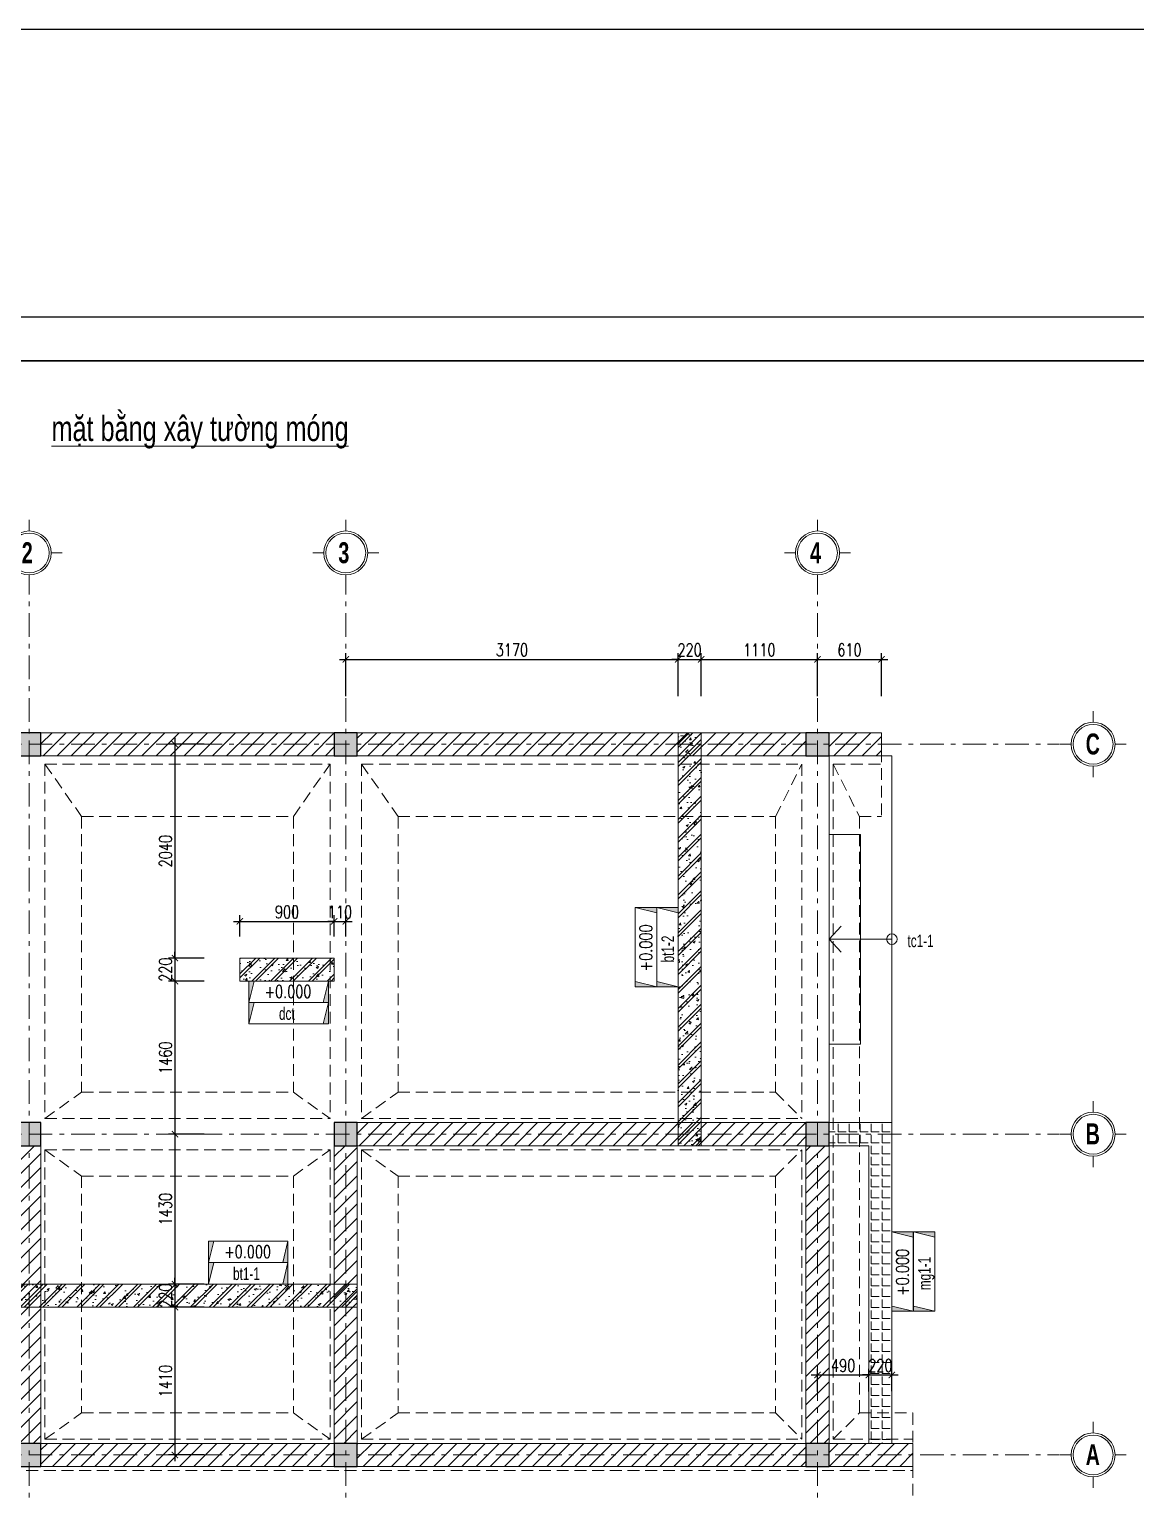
# Model space of a CAD drawing. Extents: x -1855204 to -1466800, y -1308584 to -996495.
# Drawn here: x -1777079 to -1766523, y -1065718 to -1051774 of the extents above; entities that cross this region are included whole.
import ezdxf
from ezdxf.enums import TextEntityAlignment as Align

# ---------------------------------------------------------------- set-up
doc = ezdxf.new("R2010")
doc.units = 0
doc.header["$LTSCALE"] = 150
doc.header["$PDMODE"] = 35
doc.linetypes.add('_Tim', pattern=[9, 5, -1.5, 1, -1.5])
doc.linetypes.add('HIDDEN', pattern=[0.375, 0.25, -0.125])
doc.layers.get('0').update_dxf_attribs({"lineweight": 18})
doc.layers.get('Defpoints').update_dxf_attribs({"lineweight": 18})
for name, color, linetype, lineweight in [('05.Text', 253, 'Continuous', 18), ('06.betong', 2, 'Continuous', 35), ('11.Khung bo', 32, 'Continuous', 50), ('12.Khung', 36, 'Continuous', 25), ('KCVN-THAY', 7, 'Continuous', 25), ('LS-CAT', 30, 'Continuous', 20), ('LS-DIM', 251, 'Continuous', 13), ('LS-HATCH', 147, 'Continuous', 9), ('LS-TEXT', 60, 'Continuous', 20), ('LS-THAY', 7, 'Continuous', 20), ('LS-TRUC', 108, '_Tim', 9)]:
    doc.layers.add(name, color=color, linetype=linetype, lineweight=lineweight)
doc.layers.add('DIM', color=1, linetype='Continuous')
doc.styles.add('AVANTHB', font='')
doc.styles.add('KCVN-LEADER', font='vnromadi.shx', dxfattribs={"width": 0.7, "height": 4})
doc.styles.add('vnsimpli', font='vnsimli.shx', dxfattribs={"width": 0.75})
doc.styles.get('AVANTHB').set_extended_font_data('.VnAvantH', bold=True)
doc.dimstyles.new('D100(120)', dxfattribs={"dimtxt": 120, "dimasz": 60, "dimexe": 60, "dimexo": 0, "dimgap": 30, "dimtad": 1, "dimdec": 0, "dimdsep": 46, "dimtxsty": 'vnsimpli', "dimblk": 'ARCHTICK', "dimcen": 0, "dimdle": 60, "dimclrd": 256, "dimclre": 256, "dimclrt": 60, "dimadec": 0, "dimazin": 0, "dimtfac": 1, "dimtdec": 0, "dimtix": 1, "dimtmove": 0, "dimatfit": 3, "dimfxl": 1, "dimarcsym": 0})
pattern_1 = [(50, (245148.1, -13391.84), (215.178055, -18.82564), [22.5, -247.5]), (355, (245148.1, -13391.84), (-41.6254, 225.65764), [18, -198]), (100.4514, (245166.04, -13393.41), (173.552815, 206.831863), [19.122057, -210.342634]), (46.1842, (245148.1, -13331.84), (320.172315, -49.655704), [33.75, -371.25]), (96.6356, (245174.8, -13335.98), (280.39881, 292.23536), [28.683086, -315.5139]), (351.1842, (245148.1, -13331.84), (280.398584, 292.23558), [27, -297]), (21, (245178.1, -13346.84), (179.072116, -120.785667), [22.5, -247.5]), (326, (245178.1, -13346.84), (72.9946, 217.545014), [18, -198]), (71.4514, (245193.03, -13356.9), (252.066789, 96.759149), [19.122057, -210.342634]), (37.5, (245148.105, -13391.84), (3.6479566, 99.8681561), [0, -195.6, 0, -201, 0, -198.75]), (7.5, (245148.1, -13391.84), (78.920861, 118.3235136), [0, -114.6, 0, -191.1, 0, -75.75]), (327.5, (245081.205, -13391.84), (160.1467309, -6.7664615), [0, -75, 0, -234, 0, -310.5]), (317.5, (245051.2, -13391.84), (174.955851, 30.031495), [0, -97.5, 0, -155.4, 0, -220.5]), (45, (245148.1, -13391.84), (-90.1561146, 90.1561146), []), (45, (245148.1, -13355.09), (-90.1561146, 90.1561146), [])]

# ---------------------------------------------------------------- blocks, each defined once
blk = doc.blocks.new('*U4')
at = {"layer": 'KCVN-THAY', "color": 140}
blk.add_lwpolyline([(214871.76, 86966.68), (215381.8, 86966.68), (215381.8, 86579.68), (214871.76, 86579.68)], close=True, dxfattribs=at)
blk = doc.blocks.new('100')
at = {"layer": '11.Khung bo', "const_width": 26.7}
blk.add_lwpolyline([(1860913, -945240), (1860913, -916940), (1896063, -916940), (1896063, -945240)], close=True, dxfattribs=at)
at = {"layer": '12.Khung', "color": 1}
blk.add_lwpolyline([(1901579, -945940), (1901579, -916240), (1859580, -916240), (1859580, -945940)], close=True, dxfattribs=at)
blk = doc.blocks.new('DANHTRUC')
for p, q in [((980383, -947347), (980383, -947137)), ((979963, -947767), (979753, -947767)), ((980803, -947767), (981013, -947767)), ((980383, -948187), (980383, -948397))]:
    blk.add_line(p, q)
for radius in [420, 380]:
    blk.add_circle((980383, -947767), radius)
blk = doc.blocks.new('q51251123')
at = {"layer": '06.betong'}
for points in [[(-2083542, -1045313.8), (-2083322, -1045313.8), (-2083322, -1045093.8), (-2083542, -1045093.8)], [(-2080522, -1045313.8), (-2080302, -1045313.8), (-2080302, -1045093.8), (-2080522, -1045093.8)], [(-2076022, -1045313.8), (-2075802, -1045313.8), (-2075802, -1045093.8), (-2076022, -1045093.8)], [(-2083542, -1049033.8), (-2083322, -1049033.8), (-2083322, -1048813.8), (-2083542, -1048813.8)], [(-2080522, -1049033.8), (-2080302, -1049033.8), (-2080302, -1048813.8), (-2080522, -1048813.8)], [(-2076022, -1049033.8), (-2075802, -1049033.8), (-2075802, -1048813.8), (-2076022, -1048813.8)], [(-2083542, -1052093.8), (-2083322, -1052093.8), (-2083322, -1051873.8), (-2083542, -1051873.8)], [(-2080522, -1052093.8), (-2080302, -1052093.8), (-2080302, -1051873.8), (-2080522, -1051873.8)], [(-2076022, -1052093.8), (-2075802, -1052093.8), (-2075802, -1051873.8), (-2076022, -1051873.8)]]:
    blk.add_hatch(color=251, dxfattribs=at).paths.add_polyline_path(points)
at = {"layer": 'DIM'}
for points in [[(-2083542, -1045313.8), (-2083322, -1045313.8), (-2083322, -1045093.8), (-2083542, -1045093.8)], [(-2080522, -1045313.8), (-2080302, -1045313.8), (-2080302, -1045093.8), (-2080522, -1045093.8)], [(-2076022, -1045313.8), (-2075802, -1045313.8), (-2075802, -1045093.8), (-2076022, -1045093.8)], [(-2083542, -1049033.8), (-2083322, -1049033.8), (-2083322, -1048813.8), (-2083542, -1048813.8)], [(-2080522, -1049033.8), (-2080302, -1049033.8), (-2080302, -1048813.8), (-2080522, -1048813.8)], [(-2076022, -1049033.8), (-2075802, -1049033.8), (-2075802, -1048813.8), (-2076022, -1048813.8)], [(-2083542, -1052093.8), (-2083322, -1052093.8), (-2083322, -1051873.8), (-2083542, -1051873.8)], [(-2080522, -1052093.8), (-2080302, -1052093.8), (-2080302, -1051873.8), (-2080522, -1051873.8)], [(-2076022, -1052093.8), (-2075802, -1052093.8), (-2075802, -1051873.8), (-2076022, -1051873.8)]]:
    blk.add_lwpolyline(points, close=True, dxfattribs=at)
at = {"layer": 'LS-TRUC', "ltscale": 0.3}
for p, q in [((-2083432, -1053493.8), (-2083432, -1043693.8)), ((-2080412, -1053493.8), (-2080412, -1043693.8)), ((-2075912, -1053493.8), (-2075912, -1043693.8)), ((-2088702, -1045203.8), (-2073602, -1045203.8)), ((-2088702, -1048923.8), (-2073602, -1048923.8)), ((-2088702, -1051983.8), (-2073602, -1051983.8))]:
    blk.add_line(p, q, dxfattribs=at)
at = {"layer": '05.Text', "xscale": 0.5, "yscale": 0.5, "zscale": 0.5}
for p in [(-2573623.7, -569495.6), (-2570603.7, -569495.6), (-2566103.7, -569495.6), (-2563474.3, -571320.6), (-2563474.3, -575040.6), (-2563474.3, -578100.6)]:
    blk.add_blockref('DANHTRUC', p, dxfattribs=at)
at = {"layer": '05.Text', "style": 'AVANTHB', "width": 0.7}
for s, p in [('2', (-2083502.8, -1043476.5)), ('3', (-2080482.8, -1043476.5)), ('4', (-2075982.8, -1043476.5)), ('c', (-2073353.4, -1045301.5)), ('b', (-2073353.4, -1049021.5)), ('a', (-2073353.4, -1052081.5))]:
    blk.add_text(s, height=200, dxfattribs=at).set_placement(p)
blk = doc.blocks.new('q5125xcz')
at = {"layer": 'LS-DIM', "linetype": 'HIDDEN', "ltscale": 3}
for p, q in [((-2026387, -1045094), (-2014097, -1045094)), ((-2014097, -1045094), (-2014097, -1045894)), ((-2022077, -1045394), (-2019357, -1045394)), ((-2022077, -1045394), (-2022077, -1048774)), ((-2022077, -1045394), (-2021727, -1045894)), ((-2019707, -1045894), (-2019357, -1045394)), ((-2019357, -1045394), (-2019357, -1048774)), ((-2019057, -1045394), (-2014857, -1045394)), ((-2019057, -1045394), (-2019057, -1048774)), ((-2019057, -1045394), (-2018707, -1045894)), ((-2015107, -1045894), (-2014857, -1045394)), ((-2014857, -1045394), (-2014857, -1048774)), ((-2014557, -1045394), (-2014557, -1051834)), ((-2014557, -1045394), (-2014097, -1045394)), ((-2014557, -1045394), (-2014307, -1045894)), ((-2021727, -1045894), (-2019707, -1045894)), ((-2021727, -1045894), (-2021727, -1048524)), ((-2019707, -1045894), (-2019707, -1048524)), ((-2018707, -1045894), (-2015107, -1045894)), ((-2018707, -1045894), (-2018707, -1048524)), ((-2015107, -1045894), (-2015107, -1048524)), ((-2014307, -1045894), (-2014307, -1051584)), ((-2014307, -1045894), (-2014097, -1045894)), ((-2022077, -1048774), (-2021727, -1048524)), ((-2021727, -1048524), (-2019707, -1048524)), ((-2019707, -1048524), (-2019357, -1048774)), ((-2019057, -1048774), (-2018707, -1048524)), ((-2018707, -1048524), (-2015107, -1048524)), ((-2015107, -1048524), (-2014857, -1048774)), ((-2022077, -1048774), (-2019357, -1048774)), ((-2019057, -1048774), (-2014857, -1048774)), ((-2022077, -1049074), (-2022077, -1051834)), ((-2022077, -1049074), (-2019357, -1049074)), ((-2022077, -1049074), (-2021727, -1049324)), ((-2019707, -1049324), (-2019357, -1049074)), ((-2019357, -1049074), (-2019357, -1051834)), ((-2019057, -1049074), (-2019057, -1051834)), ((-2019057, -1049074), (-2014857, -1049074)), ((-2019057, -1049074), (-2018707, -1049324)), ((-2015107, -1049324), (-2014857, -1049074)), ((-2014857, -1049074), (-2014857, -1051834)), ((-2021727, -1049324), (-2021727, -1051584)), ((-2021727, -1049324), (-2019707, -1049324)), ((-2019707, -1049324), (-2019707, -1051584)), ((-2018707, -1049324), (-2018707, -1051584)), ((-2018707, -1049324), (-2015107, -1049324)), ((-2015107, -1049324), (-2015107, -1051584)), ((-2022077, -1051834), (-2021727, -1051584)), ((-2021727, -1051584), (-2019707, -1051584)), ((-2019707, -1051584), (-2019357, -1051834)), ((-2019057, -1051834), (-2018707, -1051584)), ((-2018707, -1051584), (-2015107, -1051584)), ((-2015107, -1051584), (-2014857, -1051834)), ((-2014557, -1051834), (-2014307, -1051584)), ((-2014307, -1051584), (-2013797, -1051584)), ((-2013797, -1051584), (-2013797, -1052384)), ((-2022077, -1051834), (-2019357, -1051834)), ((-2019057, -1051834), (-2014857, -1051834)), ((-2014557, -1051834), (-2013797, -1051834)), ((-2026137, -1052134), (-2013797, -1052134))]:
    blk.add_line(p, q, dxfattribs=at)
at = {"layer": 'LS-DIM'}
blk.add_blockref('q51251123', (61205, 0), dxfattribs=at)
blk = doc.blocks.new('_ArchTick')
at = {"layer": 'DIM', "color": 0, "const_width": 0.15}
blk.add_lwpolyline([(-0.5, -0.5), (0.5, 0.5)], dxfattribs=at)
blk = doc.blocks.new('*D1526')
at = {"layer": 'Defpoints', "color": 0, "transparency": 16777216}
for p in [(-1768949, -1057786), (-1769559, -1058136), (-1768949, -1058136)]:
    blk.add_point(p, dxfattribs=at)
at = {"layer": 'LS-DIM', "lineweight": -2, "transparency": 16777216}
for p, q in [((-1769559, -1058136), (-1769559, -1057726)), ((-1768949, -1058136), (-1768949, -1057726)), ((-1769619, -1057786), (-1768889, -1057786))]:
    blk.add_line(p, q, dxfattribs=at)
at = {"layer": 'LS-DIM', "lineweight": -2, "transparency": 16777216, "xscale": 60, "yscale": 60, "zscale": 60, "rotation": 180}
blk.add_blockref('_ArchTick', (-1769559, -1057786), dxfattribs=at)
at = {"layer": 'LS-DIM', "lineweight": -2, "transparency": 16777216, "xscale": 60, "yscale": 60, "zscale": 60}
blk.add_blockref('_ArchTick', (-1768949, -1057786), dxfattribs=at)
at = {"layer": 'LS-DIM', "color": 60, "transparency": 16777216, "insert": (-1769254, -1057696), "char_height": 120, "attachment_point": 5, "style": 'vnsimpli'}
blk.add_mtext('610', dxfattribs=at)
blk = doc.blocks.new('*D1527')
at = {"layer": 'Defpoints', "color": 0, "transparency": 16777216}
for p in [(-1770889, -1057786), (-1774059, -1058136), (-1770889, -1058136)]:
    blk.add_point(p, dxfattribs=at)
at = {"layer": 'LS-DIM', "lineweight": -2, "transparency": 16777216}
for p, q in [((-1774059, -1058136), (-1774059, -1057726)), ((-1770889, -1058136), (-1770889, -1057726)), ((-1774119, -1057786), (-1770829, -1057786))]:
    blk.add_line(p, q, dxfattribs=at)
at = {"layer": 'LS-DIM', "lineweight": -2, "transparency": 16777216, "xscale": 60, "yscale": 60, "zscale": 60, "rotation": 180}
blk.add_blockref('_ArchTick', (-1774059, -1057786), dxfattribs=at)
at = {"layer": 'LS-DIM', "lineweight": -2, "transparency": 16777216, "xscale": 60, "yscale": 60, "zscale": 60}
blk.add_blockref('_ArchTick', (-1770889, -1057786), dxfattribs=at)
at = {"layer": 'LS-DIM', "color": 60, "transparency": 16777216, "insert": (-1772474, -1057696), "char_height": 120, "attachment_point": 5, "style": 'vnsimpli'}
blk.add_mtext('3170', dxfattribs=at)
blk = doc.blocks.new('*D1528')
at = {"layer": 'Defpoints', "color": 0, "transparency": 16777216}
for p in [(-1770669, -1057786), (-1770889, -1058136), (-1770669, -1058136)]:
    blk.add_point(p, dxfattribs=at)
at = {"layer": 'LS-DIM', "lineweight": -2, "transparency": 16777216}
for p, q in [((-1770889, -1058136), (-1770889, -1057726)), ((-1770669, -1058136), (-1770669, -1057726)), ((-1770889, -1057786), (-1770949, -1057786)), ((-1770889, -1057786), (-1770669, -1057786)), ((-1770669, -1057786), (-1770609, -1057786))]:
    blk.add_line(p, q, dxfattribs=at)
at = {"layer": 'LS-DIM', "lineweight": -2, "transparency": 16777216, "xscale": 60, "yscale": 60, "zscale": 60}
blk.add_blockref('_ArchTick', (-1770889, -1057786), dxfattribs=at)
at = {"layer": 'LS-DIM', "lineweight": -2, "transparency": 16777216, "xscale": 60, "yscale": 60, "zscale": 60, "rotation": 180}
blk.add_blockref('_ArchTick', (-1770669, -1057786), dxfattribs=at)
at = {"layer": 'LS-DIM', "color": 60, "transparency": 16777216, "insert": (-1770779, -1057696), "char_height": 120, "attachment_point": 5, "style": 'vnsimpli'}
blk.add_mtext('220', dxfattribs=at)
blk = doc.blocks.new('*D1529')
at = {"layer": 'Defpoints', "color": 0, "transparency": 16777216}
for p in [(-1769559, -1057786), (-1770669, -1058136), (-1769559, -1058136)]:
    blk.add_point(p, dxfattribs=at)
at = {"layer": 'LS-DIM', "lineweight": -2, "transparency": 16777216}
for p, q in [((-1770669, -1058136), (-1770669, -1057726)), ((-1769559, -1058136), (-1769559, -1057726)), ((-1770729, -1057786), (-1769499, -1057786))]:
    blk.add_line(p, q, dxfattribs=at)
at = {"layer": 'LS-DIM', "lineweight": -2, "transparency": 16777216, "xscale": 60, "yscale": 60, "zscale": 60, "rotation": 180}
blk.add_blockref('_ArchTick', (-1770669, -1057786), dxfattribs=at)
at = {"layer": 'LS-DIM', "lineweight": -2, "transparency": 16777216, "xscale": 60, "yscale": 60, "zscale": 60}
blk.add_blockref('_ArchTick', (-1769559, -1057786), dxfattribs=at)
at = {"layer": 'LS-DIM', "color": 60, "transparency": 16777216, "insert": (-1770114, -1057696), "char_height": 120, "attachment_point": 5, "style": 'vnsimpli'}
blk.add_mtext('1110', dxfattribs=at)
blk = doc.blocks.new('*D1530')
at = {"layer": 'Defpoints', "color": 0, "transparency": 16777216}
for p in [(-1775409, -1058596), (-1775689, -1060636), (-1775409, -1060636)]:
    blk.add_point(p, dxfattribs=at)
at = {"layer": 'LS-DIM', "lineweight": -2, "transparency": 16777216}
for p, q in [((-1775409, -1058596), (-1775749, -1058596)), ((-1775689, -1058536), (-1775689, -1060696)), ((-1775409, -1060636), (-1775749, -1060636))]:
    blk.add_line(p, q, dxfattribs=at)
at = {"layer": 'LS-DIM', "lineweight": -2, "transparency": 16777216, "xscale": 60, "yscale": 60, "zscale": 60}
for p, rotation in [((-1775689, -1058596), 90), ((-1775689, -1060636), 270)]:
    blk.add_blockref('_ArchTick', p, dxfattribs=dict(at, rotation=rotation))
at = {"layer": 'LS-DIM', "color": 60, "transparency": 16777216, "insert": (-1775779, -1059616), "char_height": 120, "attachment_point": 5, "rotation": 90, "style": 'vnsimpli'}
blk.add_mtext('2040', dxfattribs=at)
blk = doc.blocks.new('*D1531')
at = {"layer": 'Defpoints', "color": 0, "transparency": 16777216}
for p in [(-1775409, -1060636), (-1775689, -1060856), (-1775409, -1060856)]:
    blk.add_point(p, dxfattribs=at)
at = {"layer": 'LS-DIM', "lineweight": -2, "transparency": 16777216}
for p, q in [((-1775409, -1060636), (-1775749, -1060636)), ((-1775689, -1060636), (-1775689, -1060576)), ((-1775689, -1060636), (-1775689, -1060856)), ((-1775409, -1060856), (-1775749, -1060856)), ((-1775689, -1060856), (-1775689, -1060916))]:
    blk.add_line(p, q, dxfattribs=at)
at = {"layer": 'LS-DIM', "lineweight": -2, "transparency": 16777216, "xscale": 60, "yscale": 60, "zscale": 60}
for p, rotation in [((-1775689, -1060636), 270), ((-1775689, -1060856), 90)]:
    blk.add_blockref('_ArchTick', p, dxfattribs=dict(at, rotation=rotation))
at = {"layer": 'LS-DIM', "color": 60, "transparency": 16777216, "insert": (-1775779, -1060746), "char_height": 120, "attachment_point": 5, "rotation": 90, "style": 'vnsimpli'}
blk.add_mtext('220', dxfattribs=at)
blk = doc.blocks.new('*D1532')
at = {"layer": 'Defpoints', "color": 0, "transparency": 16777216}
for p in [(-1775409, -1060856), (-1775689, -1062316), (-1775409, -1062316)]:
    blk.add_point(p, dxfattribs=at)
at = {"layer": 'LS-DIM', "lineweight": -2, "transparency": 16777216}
for p, q in [((-1775689, -1060796), (-1775689, -1062376)), ((-1775409, -1060856), (-1775749, -1060856)), ((-1775409, -1062316), (-1775749, -1062316))]:
    blk.add_line(p, q, dxfattribs=at)
at = {"layer": 'LS-DIM', "lineweight": -2, "transparency": 16777216, "xscale": 60, "yscale": 60, "zscale": 60}
for p, rotation in [((-1775689, -1060856), 90), ((-1775689, -1062316), 270)]:
    blk.add_blockref('_ArchTick', p, dxfattribs=dict(at, rotation=rotation))
at = {"layer": 'LS-DIM', "color": 60, "transparency": 16777216, "insert": (-1775779, -1061586), "char_height": 120, "attachment_point": 5, "rotation": 90, "style": 'vnsimpli'}
blk.add_mtext('1460', dxfattribs=at)
blk = doc.blocks.new('*D1533')
at = {"layer": 'Defpoints', "color": 0, "transparency": 16777216}
for p in [(-1774169, -1060286), (-1775069, -1060431), (-1774169, -1060431)]:
    blk.add_point(p, dxfattribs=at)
at = {"layer": 'LS-DIM', "lineweight": -2, "transparency": 16777216}
for p, q in [((-1775069, -1060431), (-1775069, -1060226)), ((-1774169, -1060431), (-1774169, -1060226)), ((-1775129, -1060286), (-1774109, -1060286))]:
    blk.add_line(p, q, dxfattribs=at)
at = {"layer": 'LS-DIM', "lineweight": -2, "transparency": 16777216, "xscale": 60, "yscale": 60, "zscale": 60, "rotation": 180}
blk.add_blockref('_ArchTick', (-1775069, -1060286), dxfattribs=at)
at = {"layer": 'LS-DIM', "lineweight": -2, "transparency": 16777216, "xscale": 60, "yscale": 60, "zscale": 60}
blk.add_blockref('_ArchTick', (-1774169, -1060286), dxfattribs=at)
at = {"layer": 'LS-DIM', "color": 60, "transparency": 16777216, "insert": (-1774619, -1060196), "char_height": 120, "attachment_point": 5, "style": 'vnsimpli'}
blk.add_mtext('900', dxfattribs=at)
blk = doc.blocks.new('*D1534')
at = {"layer": 'Defpoints', "color": 0, "transparency": 16777216}
for p in [(-1774059, -1060286), (-1774169, -1060431), (-1774059, -1060431)]:
    blk.add_point(p, dxfattribs=at)
at = {"layer": 'LS-DIM', "lineweight": -2, "transparency": 16777216}
for p, q in [((-1774169, -1060431), (-1774169, -1060226)), ((-1774059, -1060431), (-1774059, -1060226)), ((-1774169, -1060286), (-1774229, -1060286)), ((-1774169, -1060286), (-1774059, -1060286)), ((-1774059, -1060286), (-1773999, -1060286))]:
    blk.add_line(p, q, dxfattribs=at)
at = {"layer": 'LS-DIM', "lineweight": -2, "transparency": 16777216, "xscale": 60, "yscale": 60, "zscale": 60}
blk.add_blockref('_ArchTick', (-1774169, -1060286), dxfattribs=at)
at = {"layer": 'LS-DIM', "lineweight": -2, "transparency": 16777216, "xscale": 60, "yscale": 60, "zscale": 60, "rotation": 180}
blk.add_blockref('_ArchTick', (-1774059, -1060286), dxfattribs=at)
at = {"layer": 'LS-DIM', "color": 60, "transparency": 16777216, "insert": (-1774114, -1060196), "char_height": 120, "attachment_point": 5, "style": 'vnsimpli'}
blk.add_mtext('110', dxfattribs=at)
blk = doc.blocks.new('*D1535')
at = {"layer": 'Defpoints', "color": 0, "transparency": 16777216}
for p in [(-1775409, -1062316), (-1775689, -1063746), (-1775409, -1063746)]:
    blk.add_point(p, dxfattribs=at)
at = {"layer": 'LS-DIM', "lineweight": -2, "transparency": 16777216}
for p, q in [((-1775409, -1062316), (-1775749, -1062316)), ((-1775689, -1062256), (-1775689, -1063806)), ((-1775409, -1063746), (-1775749, -1063746))]:
    blk.add_line(p, q, dxfattribs=at)
at = {"layer": 'LS-DIM', "lineweight": -2, "transparency": 16777216, "xscale": 60, "yscale": 60, "zscale": 60}
for p, rotation in [((-1775689, -1062316), 90), ((-1775689, -1063746), 270)]:
    blk.add_blockref('_ArchTick', p, dxfattribs=dict(at, rotation=rotation))
at = {"layer": 'LS-DIM', "color": 60, "transparency": 16777216, "insert": (-1775779, -1063031), "char_height": 120, "attachment_point": 5, "rotation": 90, "style": 'vnsimpli'}
blk.add_mtext('1430', dxfattribs=at)
blk = doc.blocks.new('*D1536')
at = {"layer": 'Defpoints', "color": 0, "transparency": 16777216}
for p in [(-1775409, -1063746), (-1775689, -1063966), (-1775409, -1063966)]:
    blk.add_point(p, dxfattribs=at)
at = {"layer": 'LS-DIM', "lineweight": -2, "transparency": 16777216}
for p, q in [((-1775409, -1063746), (-1775749, -1063746)), ((-1775689, -1063746), (-1775689, -1063686)), ((-1775689, -1063746), (-1775689, -1063966)), ((-1775409, -1063966), (-1775749, -1063966)), ((-1775689, -1063966), (-1775689, -1064026))]:
    blk.add_line(p, q, dxfattribs=at)
at = {"layer": 'LS-DIM', "lineweight": -2, "transparency": 16777216, "xscale": 60, "yscale": 60, "zscale": 60}
for p, rotation in [((-1775689, -1063746), 270), ((-1775689, -1063966), 90)]:
    blk.add_blockref('_ArchTick', p, dxfattribs=dict(at, rotation=rotation))
at = {"layer": 'LS-DIM', "color": 60, "transparency": 16777216, "insert": (-1775779, -1063856), "char_height": 120, "attachment_point": 5, "rotation": 90, "style": 'vnsimpli'}
blk.add_mtext('220', dxfattribs=at)
blk = doc.blocks.new('*D1537')
at = {"layer": 'Defpoints', "color": 0, "transparency": 16777216}
for p in [(-1775409, -1063966), (-1775689, -1065376), (-1775409, -1065376)]:
    blk.add_point(p, dxfattribs=at)
at = {"layer": 'LS-DIM', "lineweight": -2, "transparency": 16777216}
for p, q in [((-1775409, -1063966), (-1775749, -1063966)), ((-1775689, -1063906), (-1775689, -1065436)), ((-1775409, -1065376), (-1775749, -1065376))]:
    blk.add_line(p, q, dxfattribs=at)
at = {"layer": 'LS-DIM', "lineweight": -2, "transparency": 16777216, "xscale": 60, "yscale": 60, "zscale": 60}
for p, rotation in [((-1775689, -1063966), 90), ((-1775689, -1065376), 270)]:
    blk.add_blockref('_ArchTick', p, dxfattribs=dict(at, rotation=rotation))
at = {"layer": 'LS-DIM', "color": 60, "transparency": 16777216, "insert": (-1775779, -1064671), "char_height": 120, "attachment_point": 5, "rotation": 90, "style": 'vnsimpli'}
blk.add_mtext('1410', dxfattribs=at)
blk = doc.blocks.new('cot MB')
at = {"layer": 'LS-DIM'}
for points in [[(122684, -484996), (122601, -484996), (122601, -485336)], [(123863, -484996), (123780, -485336), (123863, -485336)]]:
    blk.add_hatch(color=256, dxfattribs=at).paths.add_polyline_path(points)
for p, q in [((122601, -485336), (122684, -484996)), ((123863, -484996), (123780, -485336))]:
    blk.add_line(p, q, dxfattribs=at)
blk.add_lwpolyline([(122601, -484996), (123863, -484996), (123863, -485336), (122601, -485336)], close=True, dxfattribs=at)
blk = doc.blocks.new('*D1544')
at = {"layer": 'Defpoints', "color": 0, "transparency": 16777216}
for p in [(-1769069, -1064613), (-1769559, -1064770), (-1769069, -1064770)]:
    blk.add_point(p, dxfattribs=at)
at = {"layer": 'LS-DIM', "lineweight": -2, "transparency": 16777216}
for p, q in [((-1769559, -1064770), (-1769559, -1064553)), ((-1769069, -1064770), (-1769069, -1064553)), ((-1769619, -1064613), (-1769009, -1064613))]:
    blk.add_line(p, q, dxfattribs=at)
at = {"layer": 'LS-DIM', "lineweight": -2, "transparency": 16777216, "xscale": 60, "yscale": 60, "zscale": 60, "rotation": 180}
blk.add_blockref('_ArchTick', (-1769559, -1064613), dxfattribs=at)
at = {"layer": 'LS-DIM', "lineweight": -2, "transparency": 16777216, "xscale": 60, "yscale": 60, "zscale": 60}
blk.add_blockref('_ArchTick', (-1769069, -1064613), dxfattribs=at)
at = {"layer": 'LS-DIM', "color": 60, "transparency": 16777216, "insert": (-1769314, -1064523), "char_height": 120, "attachment_point": 5, "style": 'vnsimpli'}
blk.add_mtext('490', dxfattribs=at)
blk = doc.blocks.new('*D1545')
at = {"layer": 'Defpoints', "color": 0, "transparency": 16777216}
for p in [(-1768849, -1064613), (-1769069, -1064770), (-1768849, -1064769)]:
    blk.add_point(p, dxfattribs=at)
at = {"layer": 'LS-DIM', "lineweight": -2, "transparency": 16777216}
for p, q in [((-1769069, -1064770), (-1769069, -1064553)), ((-1768849, -1064769), (-1768849, -1064553)), ((-1769069, -1064613), (-1769129, -1064613)), ((-1769069, -1064613), (-1768849, -1064613)), ((-1768849, -1064613), (-1768789, -1064613))]:
    blk.add_line(p, q, dxfattribs=at)
at = {"layer": 'LS-DIM', "lineweight": -2, "transparency": 16777216, "xscale": 60, "yscale": 60, "zscale": 60}
blk.add_blockref('_ArchTick', (-1769069, -1064613), dxfattribs=at)
at = {"layer": 'LS-DIM', "lineweight": -2, "transparency": 16777216, "xscale": 60, "yscale": 60, "zscale": 60, "rotation": 180}
blk.add_blockref('_ArchTick', (-1768849, -1064613), dxfattribs=at)
at = {"layer": 'LS-DIM', "color": 60, "transparency": 16777216, "insert": (-1768959, -1064523), "char_height": 120, "attachment_point": 5, "style": 'vnsimpli'}
blk.add_mtext('220', dxfattribs=at)

msp = doc.modelspace()

# ---------------------------------------------------------------- hatches: boundary and pattern name
at = {"layer": 'LS-DIM'}
h = msp.add_hatch(dxfattribs=at)
h.set_pattern_fill('BT-01', color=256, scale=30, style=0, pattern_type=2)
h.set_pattern_definition(pattern_1)
h.paths.add_polyline_path([(-1770888.8, -1058485.7), (-1770888.8, -1062425.7), (-1770668.8, -1062425.7), (-1770668.8, -1058485.7)])
h = msp.add_hatch(dxfattribs=at)
h.set_pattern_fill('BT-01', color=256, scale=30, style=0, pattern_type=2)
h.set_pattern_definition(pattern_1)
h.paths.add_polyline_path([(-1775068.8, -1060635.7), (-1775068.8, -1060855.7), (-1774168.8, -1060855.7), (-1774168.8, -1060635.7)])
h = msp.add_hatch(dxfattribs=at)
h.set_pattern_fill('BT-01', color=256, scale=30, style=0, pattern_type=2)
h.set_pattern_definition(pattern_1)
h.paths.add_polyline_path([(-1773948.8, -1063745.7), (-1777188.8, -1063745.7), (-1777188.8, -1063965.7), (-1773948.8, -1063965.7)])
at = {"layer": 'LS-HATCH'}
h = msp.add_hatch(dxfattribs=at)
h.set_pattern_fill('ANSI31', color=256, scale=30, style=0)
h.paths.add_polyline_path([(-1780728.8, -1058485.7), (-1777188.8, -1058485.7), (-1777188.8, -1058705.7), (-1780728.8, -1058705.7)])
h.paths.add_polyline_path([(-1776968.8, -1058485.7), (-1774168.8, -1058485.7), (-1774168.8, -1058705.7), (-1776968.8, -1058705.7)])
h.paths.add_polyline_path([(-1773948.8, -1058485.7), (-1769668.8, -1058485.7), (-1769668.8, -1058705.7), (-1773948.8, -1058705.7)])
h.paths.add_polyline_path([(-1769448.8, -1058705.7), (-1768948.8, -1058705.7), (-1768948.8, -1058485.7), (-1769448.8, -1058485.7)])
h.paths.add_polyline_path([(-1773948.8, -1062205.7), (-1769668.8, -1062205.7), (-1769668.8, -1062425.7), (-1773948.8, -1062425.7)])
h.paths.add_polyline_path([(-1774168.8, -1062425.7), (-1773948.8, -1062425.7), (-1773948.8, -1065265.7), (-1774168.8, -1065265.7)])
h.paths.add_polyline_path([(-1769668.8, -1062425.7), (-1769448.8, -1062425.7), (-1769448.8, -1065265.7), (-1769668.8, -1065265.7)])
h.paths.add_polyline_path([(-1769448.8, -1065265.7), (-1768648.8, -1065265.7), (-1768648.8, -1065485.7), (-1769448.8, -1065485.7)])
h.paths.add_polyline_path([(-1773948.8, -1065265.7), (-1769668.8, -1065265.7), (-1769668.8, -1065485.7), (-1773948.8, -1065485.7)])
h.paths.add_polyline_path([(-1776968.8, -1065265.7), (-1774168.8, -1065265.7), (-1774168.8, -1065485.7), (-1776968.8, -1065485.7)])
h.paths.add_polyline_path([(-1777188.8, -1062425.7), (-1776968.8, -1062425.7), (-1776968.8, -1065265.7), (-1777188.8, -1065265.7)])
h.paths.add_polyline_path([(-1780728.8, -1062205.7), (-1777188.8, -1062205.7), (-1777188.8, -1062425.7), (-1780728.8, -1062425.7)])
h.paths.add_polyline_path([(-1780948.8, -1058705.7), (-1780728.8, -1058705.7), (-1780728.8, -1062205.7), (-1780948.8, -1062205.7)])
h.paths.add_polyline_path([(-1780948.8, -1062408), (-1780728.8, -1062408), (-1780728.8, -1065248), (-1780948.8, -1065248)])
h.paths.add_polyline_path([(-1780728.8, -1065265.7), (-1777188.8, -1065265.7), (-1777188.8, -1065485.7), (-1780728.8, -1065485.7)])
h = msp.add_hatch(dxfattribs=at)
h.set_pattern_fill('ANGLE', color=256, scale=15, style=0)
h.set_pattern_definition([(0, (245148.1, -13391.84), (0, 104.775), [76.2, -28.575]), (90, (245148.1, -13391.84), (-104.775, 6e-15), [76.2, -28.575])])
h.paths.add_polyline_path([(-1769448.8, -1062425.7), (-1769068.8, -1062425.7), (-1769068.8, -1065265.7), (-1768848.8, -1065265.7), (-1768848.8, -1062205.7), (-1769448.8, -1062205.7)])

# ---------------------------------------------------------------- linework, layer by layer
at = {"layer": 'LS-CAT'}
for p, q in [((-1769448.8, -1060455.7), (-1769331.9, -1060330.8)), ((-1768848.8, -1060455.7), (-1769448.8, -1060455.7)), ((-1769448.8, -1060455.7), (-1769331.9, -1060580.5))]:
    msp.add_line(p, q, dxfattribs=at)
for points in [[(-1770888.8, -1058485.7), (-1770888.8, -1062425.7), (-1770668.8, -1062425.7), (-1770668.8, -1058485.7)], [(-1775068.8, -1060635.7), (-1775068.8, -1060855.7), (-1774168.8, -1060855.7), (-1774168.8, -1060635.7)], [(-1773948.8, -1063745.7), (-1777188.8, -1063745.7), (-1777188.8, -1063965.7), (-1773948.8, -1063965.7)]]:
    msp.add_lwpolyline(points, close=True, dxfattribs=at)
msp.add_circle((-1768848.8, -1060455.7), 50.4, dxfattribs=at)
at = {"layer": 'LS-HATCH'}
for points in [[(-1769448.8, -1062205.7), (-1768848.8, -1062205.7), (-1768848.8, -1058705.7), (-1769448.8, -1058705.7), (-1769448.8, -1062205.7)], [(-1769448.8, -1061455.7), (-1769148.8, -1061455.7), (-1769148.8, -1059455.7), (-1769448.8, -1059455.7)]]:
    msp.add_lwpolyline(points, dxfattribs=at)
at = {"layer": 'LS-THAY'}
for points in [[(-1776968.8, -1058485.7), (-1774168.8, -1058485.7), (-1774168.8, -1058705.7), (-1776968.8, -1058705.7)], [(-1773948.8, -1058485.7), (-1769668.8, -1058485.7), (-1769668.8, -1058705.7), (-1773948.8, -1058705.7)], [(-1769448.8, -1058705.7), (-1768948.8, -1058705.7), (-1768948.8, -1058485.7), (-1769448.8, -1058485.7)], [(-1773948.8, -1062205.7), (-1769668.8, -1062205.7), (-1769668.8, -1062425.7), (-1773948.8, -1062425.7)], [(-1769448.8, -1062425.7), (-1769068.8, -1062425.7), (-1769068.8, -1065265.7), (-1768848.8, -1065265.7), (-1768848.8, -1062205.7), (-1769448.8, -1062205.7)], [(-1777188.8, -1062425.7), (-1776968.8, -1062425.7), (-1776968.8, -1065265.7), (-1777188.8, -1065265.7)], [(-1774168.8, -1062425.7), (-1773948.8, -1062425.7), (-1773948.8, -1065265.7), (-1774168.8, -1065265.7)], [(-1769668.8, -1062425.7), (-1769448.8, -1062425.7), (-1769448.8, -1065265.7), (-1769668.8, -1065265.7)], [(-1776968.8, -1065265.7), (-1774168.8, -1065265.7), (-1774168.8, -1065485.7), (-1776968.8, -1065485.7)], [(-1773948.8, -1065265.7), (-1769668.8, -1065265.7), (-1769668.8, -1065485.7), (-1773948.8, -1065485.7)], [(-1769448.8, -1065265.7), (-1768648.8, -1065265.7), (-1768648.8, -1065485.7), (-1769448.8, -1065485.7)]]:
    msp.add_lwpolyline(points, close=True, dxfattribs=at)

# ---------------------------------------------------------------- block references
at = {"layer": '05.Text', "xscale": 0.5948727274080738, "yscale": 0.5948727274080738, "zscale": 0.5948727274080738}
msp.add_blockref('100', (-2892012.5, -509476.3), dxfattribs=at)
at = {"layer": 'Defpoints', "xscale": 60, "yscale": 60, "zscale": 60}
msp.add_blockref('*U4', (-14680679.8, -6269774.9), dxfattribs=at)
at = {"layer": 'LS-DIM', "xscale": 0.5999999998603016, "yscale": 0.599999999627471, "zscale": 0.5999999998603016, "rotation": 90}
for p in [(-2062294.7, -1134471), (-2062090.5, -1134471), (-2059846.2, -1137566.6), (-2059642, -1137566.6)]:
    msp.add_blockref('cot MB', p, dxfattribs=at)
at = {"layer": 'LS-DIM', "xscale": 0.5999999998603016, "yscale": 0.5999999998603016, "zscale": 0.5999999998603016}
for p in [(-1848542.9, -769858.3), (-1848542.9, -770062.5), (-1848928, -772339.8), (-1848928, -772544)]:
    msp.add_blockref('cot MB', p, dxfattribs=at)
at = {"layer": 'LS-THAY'}
msp.add_blockref('q5125xcz', (245148.1, -13391.8), dxfattribs=at)

# ---------------------------------------------------------------- texts
at = {"layer": 'LS-TEXT', "style": 'KCVN-LEADER', "width": 0.75}
msp.add_text('%%UmÆt b»ng x©y t\xadêng mãng', height=240, dxfattribs=at).set_placement((-1775449.3, -1055702.9), align=Align.CENTER)
at = {"layer": 'LS-TEXT', "color": 60, "style": 'vnsimpli', "width": 0.75}
for p in [(-1771137.4, -1060762.3), (-1768689, -1063857.9)]:
    msp.add_text('+0.000', height=120, rotation=90, dxfattribs=at).set_placement(p)
at = {"layer": 'LS-TEXT', "color": 60, "style": 'KCVN-LEADER', "width": 0.7}
for s, p in [('bt1-2', (-1770927.2, -1060549.4)), ('mg1-1', (-1768478.8, -1063645))]:
    msp.add_text(s, height=120, rotation=90, dxfattribs=at).set_placement(p, align=Align.CENTER)
for s, p in [('tc1-1', (-1768575.4, -1060531.7)), ('dct', (-1774621.4, -1061225.7)), ('bt1-1', (-1775006.5, -1063707.3))]:
    msp.add_text(s, height=120, dxfattribs=at).set_placement(p, align=Align.CENTER)
at = {"layer": 'LS-TEXT', "color": 60, "style": 'vnsimpli', "width": 0.75}
for p in [(-1774834.2, -1061015.5), (-1775219.3, -1063497.1)]:
    msp.add_text('+0.000', height=120, dxfattribs=at).set_placement(p)

# ---------------------------------------------------------------- dimensions: what is measured, and where the dimension line sits
at = {"layer": 'LS-DIM'}
for base, p1, p2, picture, middle in [((-1770888.8, -1057785.7), (-1774058.8, -1058135.7), (-1770888.8, -1058135.7), '*D1527', (-1772473.8, -1057695.7)), ((-1768948.8, -1057785.7), (-1769558.8, -1058135.7), (-1768948.8, -1058135.7), '*D1526', (-1769253.8, -1057695.7)), ((-1774168.8, -1060285.8), (-1775068.8, -1060430.8), (-1774168.8, -1060430.8), '*D1533', (-1774618.8, -1060195.8)), ((-1769068.8, -1064612.8), (-1769558.8, -1064769.8), (-1769068.8, -1064769.8), '*D1544', (-1769313.8, -1064522.8))]:
    dim = msp.add_linear_dim(base=base, p1=p1, p2=p2, dimstyle='D100(120)', dxfattribs=at)
    dim.commit()
    dim.dimension.update_dxf_attribs({"geometry": picture, "text_midpoint": middle})
for base, p1, p2, picture, middle in [((-1770668.8, -1057785.7), (-1770888.8, -1058135.7), (-1770668.8, -1058135.7), '*D1528', (-1770778.8, -1057695.7)), ((-1769558.8, -1057785.7), (-1770668.8, -1058135.7), (-1769558.8, -1058135.7), '*D1529', (-1770113.8, -1057695.7)), ((-1774058.8, -1060285.8), (-1774168.8, -1060430.8), (-1774058.8, -1060430.8), '*D1534', (-1774113.8, -1060195.8)), ((-1768848.8, -1064612.8), (-1769068.8, -1064769.8), (-1768848.8, -1064768.8), '*D1545', (-1768958.8, -1064522.8))]:
    dim = msp.add_linear_dim(base=base, p1=p1, p2=p2, dimstyle='D100(120)', override={"dimtmove": 1}, dxfattribs=at)
    dim.commit()
    dim.dimension.update_dxf_attribs({"geometry": picture, "text_midpoint": middle})
for base, p1, p2, picture, middle in [((-1775688.9, -1060635.7), (-1775408.8, -1058595.7), (-1775408.8, -1060635.7), '*D1530', (-1775778.9, -1059615.7)), ((-1775688.9, -1063745.7), (-1775408.8, -1062315.7), (-1775408.8, -1063745.7), '*D1535', (-1775778.9, -1063030.7))]:
    dim = msp.add_linear_dim(base=base, p1=p1, p2=p2, angle=90, dimstyle='D100(120)', dxfattribs=at)
    dim.commit()
    dim.dimension.update_dxf_attribs({"geometry": picture, "text_midpoint": middle})
for base, p1, p2, picture, middle in [((-1775688.9, -1060855.7), (-1775408.8, -1060635.7), (-1775408.8, -1060855.7), '*D1531', (-1775778.9, -1060745.7)), ((-1775688.9, -1062315.7), (-1775408.8, -1060855.7), (-1775408.8, -1062315.7), '*D1532', (-1775778.9, -1061585.7)), ((-1775688.9, -1063965.7), (-1775408.8, -1063745.7), (-1775408.8, -1063965.7), '*D1536', (-1775778.9, -1063855.7)), ((-1775688.9, -1065375.7), (-1775408.8, -1063965.7), (-1775408.8, -1065375.7), '*D1537', (-1775778.9, -1064670.7))]:
    dim = msp.add_linear_dim(base=base, p1=p1, p2=p2, angle=90, dimstyle='D100(120)', override={"dimtmove": 1}, dxfattribs=at)
    dim.commit()
    dim.dimension.update_dxf_attribs({"geometry": picture, "text_midpoint": middle})

doc.saveas('drawing.dxf')
